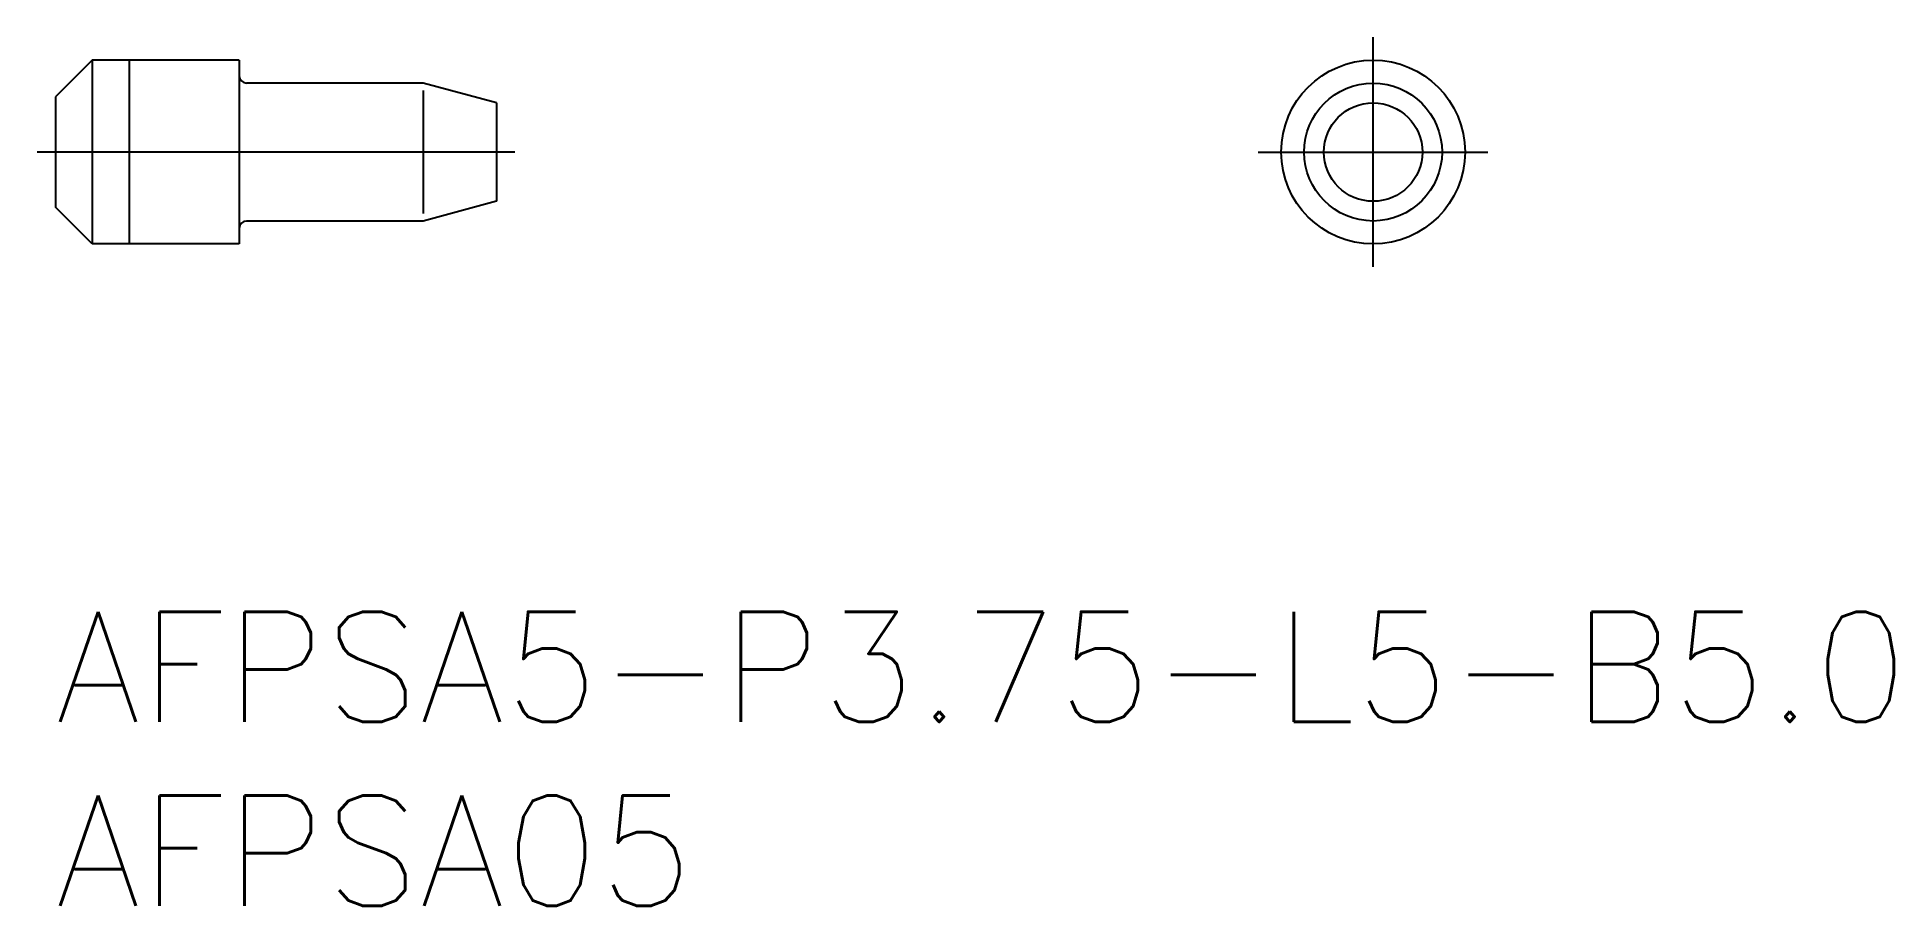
# Model space of a CAD drawing. Extents: x -0.5 to 50, y -8 to 15.6.
import ezdxf

# ---------------------------------------------------------------- set-up
doc = ezdxf.new("R2010")
doc.units = 0
doc.header["$LTSCALE"] = 0.5
doc.linetypes.add('CENTER', pattern=[50.8, 31.75, -6.35, 6.35, -6.35])
for name, color, linetype in [('MSM_CENTER', 1, 'CENTER'), ('MSM_CONTINUOUS', 7, 'CONTINUOUS'), ('MSM_NARROW', 5, 'CONTINUOUS'), ('MSM_PART_NUMBER', 7, 'CONTINUOUS')]:
    doc.layers.add(name, color=color, linetype=linetype)
doc.styles.get("Standard").update_dxf_attribs({"font": 'txt.shx', "height": 1, "bigfont": 'bigfont.shx'})

# ---------------------------------------------------------------- blocks, each defined once
blk = doc.blocks.new('*U4')
at = {"layer": 'MSM_PART_NUMBER'}
blk.add_text('AFPSA5-P3.75-L5-B5.0', height=3, dxfattribs=at).set_placement((0, -3))
blk = doc.blocks.new('*U5')
at = {"layer": 'MSM_PART_NUMBER'}
blk.add_text('AFPSA05', height=3, dxfattribs=at).set_placement((0, -8))

msp = doc.modelspace()

# ---------------------------------------------------------------- linework, layer by layer
at = {"layer": 'MSM_CENTER'}
for p, q in [((35.847, 9.375), (35.847, 15.625)), ((12.5, 12.5), (-0.5, 12.5)), ((32.722, 12.5), (38.972, 12.5))]:
    msp.add_line(p, q, dxfattribs=at)
at = {"layer": 'MSM_CONTINUOUS'}
for p, q in [((1, 15), (0, 14)), ((5, 15), (1, 15)), ((1, 15), (1, 10)), ((5, 15), (5, 10)), ((10, 14.375), (5.2, 14.375)), ((12, 13.839), (10, 14.375)), ((0, 14), (0, 11)), ((12, 13.839), (12, 11.161)), ((12, 11.161), (10, 10.625)), ((1, 10), (0, 11)), ((10, 10.625), (5.2, 10.625)), ((5, 10), (1, 10))]:
    msp.add_line(p, q, dxfattribs=at)
for radius in [2.5, 1.875, 1.339]:
    msp.add_circle((35.847, 12.5), radius, dxfattribs=at)
for centre, start, end in [((5.2, 14.575), 180, 270), ((5.2, 10.425), 90, 180)]:
    msp.add_arc(centre, 0.2, start, end, dxfattribs=at)
at = {"layer": 'MSM_NARROW'}
for p, q in [((2, 15), (2, 10)), ((10, 14.175), (10, 10.825))]:
    msp.add_line(p, q, dxfattribs=at)

# ---------------------------------------------------------------- block references
at = {"layer": 'MSM_CONTINUOUS'}
for name in ['*U4', '*U5']:
    msp.add_blockref(name, (0, 0), dxfattribs=at)

doc.saveas('drawing.dxf')
